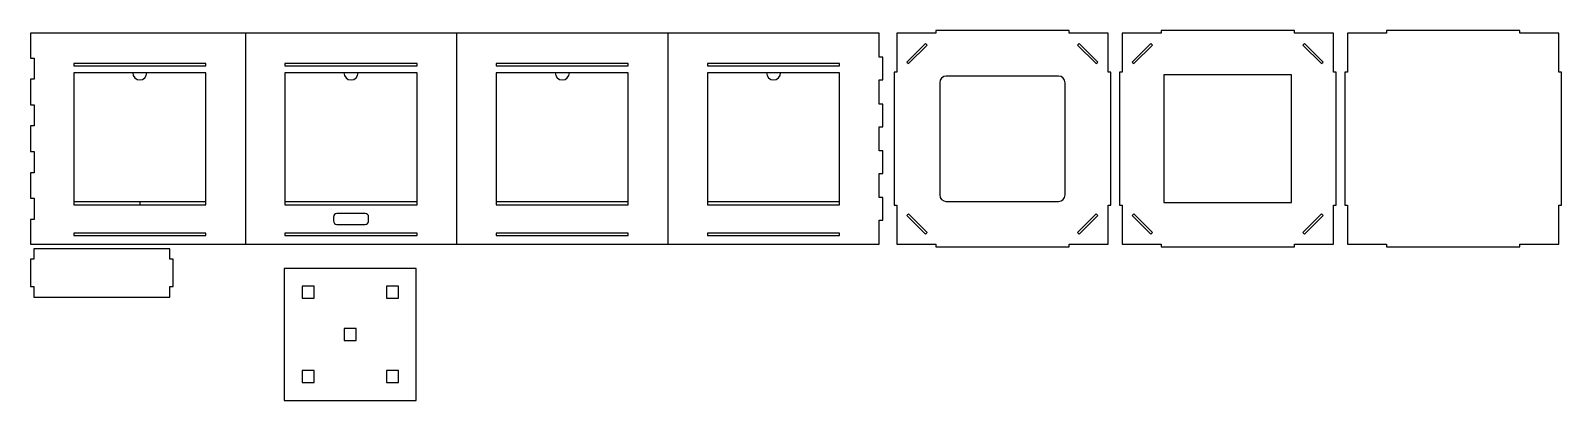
# Model space of a CAD drawing. Header units: millimetres. Extents: x -767 to 1441, y -378 to 156.
import ezdxf

# ---------------------------------------------------------------- set-up
doc = ezdxf.new("R2010")
doc.units = ezdxf.units.MM
doc.linetypes.add('CENTERX2', pattern=[20.32, 12.7, -2.54, 2.54, -2.54])

msp = doc.modelspace()

# ---------------------------------------------------------------- linework, layer by layer
at = {"color": 7, "linetype": 'Continuous', "lineweight": 25}
for p, q in [((538.9, 156.2), (538.9, 152.4)), ((731.1, 156.2), (538.9, 156.2)), ((731.1, 152.4), (731.1, 156.2)), ((864, 156.2), (864, 152.4)), ((1056.3, 156.2), (864, 156.2)), ((1056.3, 152.4), (1056.3, 156.2)), ((1189.1, 156.2), (1189.1, 152.4)), ((1381.4, 156.2), (1189.1, 156.2)), ((1381.4, 152.4), (1381.4, 156.2)), ((-767.1, 152.4), (-767.1, 116.5)), ((457.2, 152.4), (-767.1, 152.4)), ((457.2, 117.6), (457.2, 152.4)), ((482.6, 152.4), (482.6, 96.1)), ((538.9, 152.4), (482.6, 152.4)), ((524.2, 137.7), (497.3, 110.8)), ((499.6, 108.5), (526.5, 135.4)), ((526.5, 135.4), (524.2, 137.7)), ((787.4, 152.4), (731.1, 152.4)), ((745.8, 137.7), (743.5, 135.4)), ((743.5, 135.4), (770.4, 108.5)), ((772.7, 110.8), (745.8, 137.7)), ((787.4, 96.1), (787.4, 152.4)), ((807.7, 152.4), (807.7, 96.1)), ((864, 152.4), (807.7, 152.4)), ((849.3, 137.7), (822.4, 110.8)), ((824.7, 108.5), (851.7, 135.4)), ((851.7, 135.4), (849.3, 137.7)), ((1112.5, 152.4), (1056.3, 152.4)), ((1070.9, 137.7), (1068.6, 135.4)), ((1068.6, 135.4), (1095.5, 108.5)), ((1097.9, 110.8), (1070.9, 137.7)), ((1112.5, 96.1), (1112.5, 152.4)), ((1132.8, 152.4), (1132.8, 96.1)), ((1189.1, 152.4), (1132.8, 152.4)), ((1437.6, 152.4), (1381.4, 152.4)), ((1437.6, 96.1), (1437.6, 152.4)), ((-767.1, 116.5), (-762, 116.5)), ((-762, 116.5), (-762, 86)), ((462.3, 117.6), (457.2, 117.6)), ((462.3, 84.9), (462.3, 117.6)), ((497.3, 110.8), (499.6, 108.5)), ((770.4, 108.5), (772.7, 110.8)), ((822.4, 110.8), (824.7, 108.5)), ((1095.5, 108.5), (1097.9, 110.8)), ((-514.4, 108.7), (-704.9, 108.7)), ((-704.9, 108.7), (-704.9, 105.4)), ((-704.9, 105.4), (-514.4, 105.4)), ((-514.4, 95.2), (-704.9, 95.2)), ((-704.9, 95.2), (-704.9, -95.2)), ((-514.4, 105.4), (-514.4, 108.7)), ((-514.4, -95.2), (-514.4, 95.2)), ((-209.6, 108.7), (-400.1, 108.7)), ((-400.1, 108.7), (-400.1, 105.4)), ((-400.1, 105.4), (-209.6, 105.4)), ((-209.6, 95.2), (-400.1, 95.2)), ((-400.1, 95.2), (-400.1, -95.2)), ((-209.6, 105.4), (-209.6, 108.7)), ((-209.6, -95.2), (-209.6, 95.2)), ((95.2, 108.7), (-95.2, 108.7)), ((-95.2, 108.7), (-95.2, 105.4)), ((-95.2, 105.4), (95.2, 105.4)), ((95.2, 95.2), (-95.2, 95.2)), ((-95.2, 95.2), (-95.2, -95.2)), ((95.2, 105.4), (95.2, 108.7)), ((95.2, -95.2), (95.2, 95.2)), ((400.1, 108.7), (209.6, 108.7)), ((209.6, 108.7), (209.6, 105.4)), ((209.6, 105.4), (400.1, 105.4)), ((400.1, 95.2), (209.6, 95.2)), ((209.6, 95.2), (209.6, -95.2)), ((400.1, 105.4), (400.1, 108.7)), ((400.1, -95.2), (400.1, 95.2)), ((478.8, 96.1), (478.8, -96.1)), ((482.6, 96.1), (478.8, 96.1)), ((716, 90.5), (554, 90.5)), ((791.2, 96.1), (787.4, 96.1)), ((791.2, -96.1), (791.2, 96.1)), ((803.9, 96.1), (803.9, -96.1)), ((807.7, 96.1), (803.9, 96.1)), ((1052.2, 92.1), (868, 92.1)), ((868, 92.1), (868, -92.1)), ((1052.2, -92.1), (1052.2, 92.1)), ((1116.3, 96.1), (1112.5, 96.1)), ((1116.3, -96.1), (1116.3, 96.1)), ((1129, 96.1), (1129, -96.1)), ((1132.8, 96.1), (1129, 96.1)), ((1441.5, 96.1), (1437.6, 96.1)), ((1441.5, -96.1), (1441.5, 96.1)), ((-767.1, 86), (-767.1, 49)), ((-762, 86), (-767.1, 86)), ((457.2, 50.1), (457.2, 84.9)), ((457.2, 84.9), (462.3, 84.9)), ((544.5, 81), (544.5, -81)), ((725.5, -81), (725.5, 81)), ((-767.1, 49), (-762, 49)), ((-762, 49), (-762, 18.5)), ((462.3, 50.1), (457.2, 50.1)), ((462.3, 17.4), (462.3, 50.1)), ((-767.1, 18.5), (-767.1, -18.5)), ((-762, 18.5), (-767.1, 18.5)), ((457.2, 17.4), (462.3, 17.4)), ((457.2, -17.4), (457.2, 17.4)), ((-767.1, -18.5), (-762, -18.5)), ((-762, -18.5), (-762, -49)), ((462.3, -17.4), (457.2, -17.4)), ((462.3, -50.1), (462.3, -17.4)), ((-767.1, -49), (-767.1, -86)), ((-762, -49), (-767.1, -49)), ((457.2, -50.1), (462.3, -50.1)), ((457.2, -84.9), (457.2, -50.1)), ((-767.1, -86), (-762, -86)), ((-762, -86), (-762, -116.5)), ((462.3, -84.9), (457.2, -84.9)), ((462.3, -117.6), (462.3, -84.9)), ((-704.9, -95.2), (-514.4, -95.2)), ((-400.1, -95.2), (-209.6, -95.2)), ((-284.5, -108), (-325.1, -108)), ((-95.2, -95.2), (95.2, -95.2)), ((209.6, -95.2), (400.1, -95.2)), ((478.8, -96.1), (482.6, -96.1)), ((482.6, -96.1), (482.6, -152.4)), ((499.6, -108.5), (497.3, -110.8)), ((526.5, -135.4), (499.6, -108.5)), ((554, -90.5), (716, -90.5)), ((770.4, -108.5), (743.5, -135.4)), ((772.7, -110.8), (770.4, -108.5)), ((787.4, -96.1), (791.2, -96.1)), ((787.4, -152.4), (787.4, -96.1)), ((803.9, -96.1), (807.7, -96.1)), ((807.7, -96.1), (807.7, -152.4)), ((824.7, -108.5), (822.4, -110.8)), ((851.7, -135.4), (824.7, -108.5)), ((868, -92.1), (1052.2, -92.1)), ((1095.5, -108.5), (1068.6, -135.4)), ((1097.9, -110.8), (1095.5, -108.5)), ((1112.5, -96.1), (1116.3, -96.1)), ((1112.5, -152.4), (1112.5, -96.1)), ((1129, -96.1), (1132.8, -96.1)), ((1132.8, -96.1), (1132.8, -152.4)), ((1437.6, -96.1), (1441.5, -96.1)), ((1437.6, -152.4), (1437.6, -96.1)), ((-762, -116.5), (-767.1, -116.5)), ((-767.1, -116.5), (-767.1, -152.4)), ((-330.2, -113), (-330.2, -118.6)), ((-325.1, -123.7), (-284.5, -123.7)), ((-279.4, -118.6), (-279.4, -113)), ((457.2, -117.6), (462.3, -117.6)), ((457.2, -152.4), (457.2, -117.6)), ((497.3, -110.8), (524.2, -137.7)), ((745.8, -137.7), (772.7, -110.8)), ((822.4, -110.8), (849.3, -137.7)), ((1070.9, -137.7), (1097.9, -110.8)), ((-767.1, -152.4), (457.2, -152.4)), ((-514.4, -136.4), (-704.9, -136.4)), ((-704.9, -136.4), (-704.9, -139.7)), ((-704.9, -139.7), (-514.4, -139.7)), ((-514.4, -139.7), (-514.4, -136.4)), ((-209.6, -136.4), (-400.1, -136.4)), ((-400.1, -136.4), (-400.1, -139.7)), ((-400.1, -139.7), (-209.6, -139.7)), ((-209.6, -139.7), (-209.6, -136.4)), ((95.2, -136.4), (-95.2, -136.4)), ((-95.2, -136.4), (-95.2, -139.7)), ((-95.2, -139.7), (95.2, -139.7)), ((95.2, -139.7), (95.2, -136.4)), ((400.1, -136.4), (209.6, -136.4)), ((209.6, -136.4), (209.6, -139.7)), ((209.6, -139.7), (400.1, -139.7)), ((400.1, -139.7), (400.1, -136.4)), ((482.6, -152.4), (538.9, -152.4)), ((524.2, -137.7), (526.5, -135.4)), ((538.9, -152.4), (538.9, -156.2)), ((731.1, -152.4), (787.4, -152.4)), ((731.1, -156.2), (731.1, -152.4)), ((743.5, -135.4), (745.8, -137.7)), ((807.7, -152.4), (864, -152.4)), ((849.3, -137.7), (851.7, -135.4)), ((864, -152.4), (864, -156.2)), ((1056.3, -156.2), (1056.3, -152.4)), ((1056.3, -152.4), (1112.5, -152.4)), ((1068.6, -135.4), (1070.9, -137.7)), ((1132.8, -152.4), (1189.1, -152.4)), ((1189.1, -152.4), (1189.1, -156.2)), ((1381.4, -156.2), (1381.4, -152.4)), ((1381.4, -152.4), (1437.6, -152.4)), ((-767.1, -174), (-767.1, -213.4)), ((-762.6, -174), (-767.1, -174)), ((-762.6, -158.8), (-762.6, -174)), ((-566, -158.8), (-762.6, -158.8)), ((-566, -174), (-566, -158.8)), ((-561.6, -174), (-566, -174)), ((-561.6, -213.4), (-561.6, -174)), ((538.9, -156.2), (731.1, -156.2)), ((864, -156.2), (1056.3, -156.2)), ((1189.1, -156.2), (1381.4, -156.2)), ((-401.1, -187.3), (-401.1, -377.8)), ((-210.6, -187.3), (-401.1, -187.3)), ((-210.6, -377.8), (-210.6, -187.3)), ((-767.1, -213.4), (-762.6, -213.4)), ((-762.6, -213.4), (-762.6, -228.6)), ((-566, -213.4), (-561.6, -213.4)), ((-566, -228.6), (-566, -213.4)), ((-375.4, -213), (-375.4, -230.3)), ((-358.1, -213), (-375.4, -213)), ((-358.1, -230.3), (-358.1, -213)), ((-253.6, -213), (-253.6, -230.3)), ((-236.3, -213), (-253.6, -213)), ((-236.3, -230.3), (-236.3, -213)), ((-762.6, -228.6), (-566, -228.6)), ((-375.4, -230.3), (-358.1, -230.3)), ((-253.6, -230.3), (-236.3, -230.3)), ((-314.5, -273.9), (-314.5, -291.2)), ((-297.2, -273.9), (-314.5, -273.9)), ((-297.2, -291.2), (-297.2, -273.9)), ((-314.5, -291.2), (-297.2, -291.2)), ((-375.4, -334.8), (-375.4, -352.1)), ((-358.1, -334.8), (-375.4, -334.8)), ((-375.4, -352.1), (-358.1, -352.1)), ((-358.1, -352.1), (-358.1, -334.8)), ((-236.3, -334.8), (-253.6, -334.8)), ((-253.6, -334.8), (-253.6, -352.1)), ((-253.6, -352.1), (-236.3, -352.1)), ((-236.3, -352.1), (-236.3, -334.8)), ((-401.1, -377.8), (-210.6, -377.8))]:
    msp.add_line(p, q, dxfattribs=at)
at = {"color": 7, "linetype": 'Continuous'}
for p, q in [((-457.2, 152.4), (-457.2, -152.4)), ((-152.4, 152.4), (-152.4, -152.4)), ((152.4, 152.4), (152.4, -152.4)), ((-599.4, 95.2), (-619.8, 95.2)), ((-294.6, 95.2), (-315, 95.2)), ((10.2, 95.2), (-10.2, 95.2)), ((315, 95.2), (294.6, 95.2)), ((-704.9, -90.8), (-514.4, -90.8)), ((-400.1, -90.8), (-209.6, -90.8)), ((-95.2, -90.8), (95.2, -90.8)), ((209.6, -90.8), (400.1, -90.8))]:
    msp.add_line(p, q, dxfattribs=at)
at = {"color": 7, "linetype": 'CENTERX2'}
msp.add_line((-609.6, -90.8), (-609.6, -95.2), dxfattribs=at)
at = {"color": 7, "linetype": 'Continuous'}
for centre in [(-609.6, 95.2), (-304.8, 95.2), (0, 95.2), (304.8, 95.2)]:
    msp.add_arc(centre, 10.2, 180, 0, dxfattribs=at)
at = {"color": 7, "linetype": 'Continuous', "lineweight": 25}
for centre, radius, start, end in [((554, 81), 9.53, 90, 180), ((716, 81), 9.53, 0, 90), ((554, -81), 9.53, 180, 270), ((716, -81), 9.52, 270, 0), ((-325.1, -113), 5.08, 90, 180), ((-284.5, -113), 5.08, 0, 90), ((-325.1, -118.6), 5.08, 180, 270), ((-284.5, -118.6), 5.08, 270, 0)]:
    msp.add_arc(centre, radius, start, end, dxfattribs=at)

doc.saveas('drawing.dxf')
